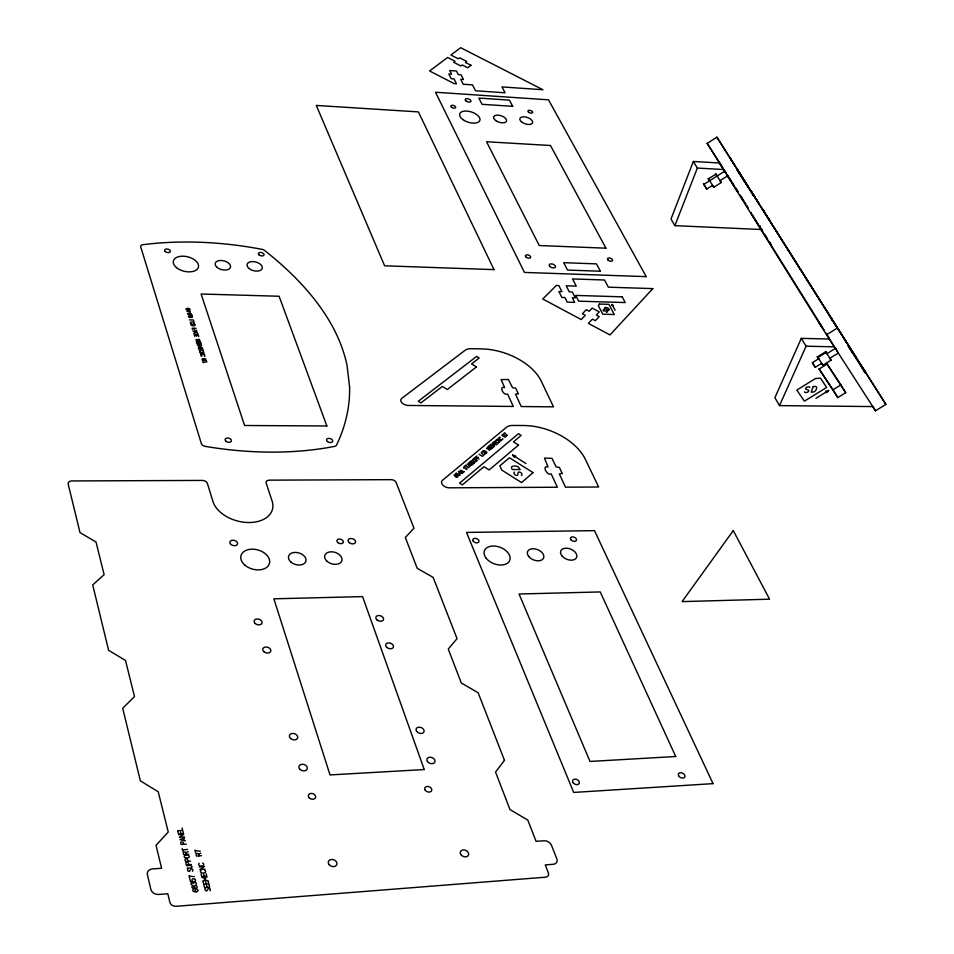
<?xml version="1.0" encoding="UTF-8"?>
<svg xmlns="http://www.w3.org/2000/svg" width="954" height="954" viewBox="0 0 954 954"><rect width="100%" height="100%" fill="white"/><g stroke="black" fill="none" stroke-linecap="round" stroke-linejoin="round"><path stroke-width="1.43" d="M194.246 886.779L194.258 886.612A1.419 1.121 14.7 0 1 197.037 886.695L197.108 886.97A1.419 1.121 14.7 0 1 194.437 887.387L194.354 887.614A1.228 0.978 14.6 0 1 191.981 887.363L191.909 887.089A1.228 0.978 14.6 0 1 192.768 886.016A1.228 0.978 14.6 0 1 194.246 886.779L194.437 887.387M188.451 311.076C194.711 311.457 182.858 311.242 188.546 311.433M611.884 305.53L612.027 304.433L613.35 305.578M719.71 162.991L693.331 161.476L671.008 219.003L674.872 225.657L762.353 229.556M674.872 225.657L697.35 168.059L693.331 161.476M801.3 338.36L806.094 346.207L834.368 346.827L829.503 339.016L801.3 338.36L774.898 397.711L779.49 405.617L872.862 406.571M779.49 405.617L806.094 346.207M457.562 474.424C465.624 478.097 450.61 470.608 457.98 474.102M503.533 436.288C505.954 435.322 502.579 433.39 501.876 435.251L505.203 437.337M826.653 392.714L828.644 390.484L825.711 391.295M475.712 459.47L476.69 458.647M477.394 458.063L478.383 457.24M489.402 448.07L490.368 447.259M491.06 446.687L492.025 445.876M494.911 443.479L495.865 442.68M461.295 472.79L459.84 474.007L458.385 471.407L461.772 473.566M469.38 466.16L470.656 465.087M462.535 472.934L463.155 472.409M463.596 472.051L464.216 471.526M483.666 455.296L482.414 456.346L479.051 454.223M492.312 448.082L491.071 449.119L487.732 447.009L488.973 445.983M493.969 446.71L492.729 447.736L489.39 445.625L490.63 444.6M497.809 443.503L496.581 444.528L493.242 442.429L494.47 441.404M464.729 466.136L466.124 464.98M475.283 457.36L474.031 458.409L477.394 460.532M476.976 455.952L475.712 457.002L479.075 459.124M503.557 433.843L504.809 432.818A7.37 4.46 20 0 0 507.504 435.406M188.355 314.713L191.826 315.154M707.176 143.374L716.895 137.173L885.872 404.401L875.486 410.78L826.51 334.759L707.176 143.374L720.031 163.384M708.214 178.625L709.549 180.807L703.766 184.492L706.771 189.071L712.555 185.398L713.771 187.282L721.236 182.548L715.965 174.105M826.51 334.759L837.29 328.057L716.895 137.173M818.043 357.416L826.212 352.36M817.232 356.557L818.604 358.799L812.248 362.747L815.265 367.314L821.621 363.379L822.837 365.251L831.041 360.171L825.675 351.597M818.604 358.799L817.375 356.915L825.604 351.811L826.832 353.707L835.382 348.401L836.193 349.569L835.203 347.971M815.909 398.343L828.644 390.484M819.128 368.697L833.033 389.769L840.879 384.915L845.685 392.726L837.815 397.579L818.997 369.091L826.987 364.154L845.685 392.726M201.509 855.702L196.452 856.06L196.059 854.557A1.312 1.014 14.6 0 1 197.061 853.436A1.312 1.014 14.6 0 1 198.587 854.379L200.853 853.174M188.749 854.164L183.669 854.51L183.287 853.007A1.312 1.026 14.1 0 1 184.301 851.886A1.312 1.026 14.1 0 1 185.827 852.828L188.093 851.624M184.563 837.743L179.901 839.615L185.35 840.82M196.87 891.62L197.096 891.549A1.574 1.252 14.7 0 0 197.418 889.474A1.574 1.252 14.7 0 0 194.914 889.855A1.574 1.252 14.7 0 0 196.631 891.608L196.87 891.62A4.734 3.733 14.7 0 1 194.139 891.68A1.586 1.252 14.6 0 1 193.268 889.39M196.739 330.382L193.113 331.265L197.371 332.326M192.815 881.532L190.55 881.711L189.906 879.147M207.96 880.566L202.868 880.947L206.004 878.896L201.95 877.394L207.042 877.012M191.384 864.527L186.292 864.896L185.911 863.37A1.312 1.026 14.2 0 1 186.924 862.237A1.312 1.026 14.2 0 1 188.463 863.191L188.844 864.706M186.507 865.731L190.144 865.469A1.538 1.204 14.4 0 1 191.945 866.59A1.538 1.204 14.4 0 1 190.764 867.913L187.127 868.176M199.267 866.983L204.335 866.614L199.923 869.547L205.003 869.177M190.526 861.14L185.434 861.498L185.052 859.983A1.312 1.026 14.2 0 1 186.066 858.85A1.312 1.026 14.2 0 1 187.592 859.804L187.986 861.319M186.197 844.159L181.141 844.493L180.759 843.002A1.312 1.014 13.9 0 1 181.761 841.893A1.312 1.014 13.9 0 1 183.287 842.835L183.669 844.326M182.488 849.823L187.556 849.477M178.672 834.75L183.717 834.416L179.304 837.266L184.349 836.92M177.659 830.731L182.691 830.397L182.083 828.024M188.63 308.524L188.463 308.536A1.204 0.715 13.6 0 0 187.866 309.609A1.204 0.715 13.6 0 0 189.846 309.776A1.204 0.715 13.6 0 0 188.82 308.571L188.63 308.524A3.625 2.147 13.6 0 0 186.614 308.559A1.204 0.715 13.6 0 0 186.841 309.919M203.87 352.491L199.899 352.42L204.394 354.101L200.412 354.029M205.981 359.002L201.986 358.931C201.568 360.922 205.551 361.149 203.977 358.966M201.58 345.384L197.609 345.3L200.769 346.457L198.325 347.506L202.296 347.59M196.083 328.355L192.148 328.271L192.636 329.786M191.42 313.914L187.509 313.818L190.084 312.578L190.621 314.26M189.464 319.9L193.388 319.995L193.877 321.486M697.35 168.059L723.788 169.538L724.813 171.112L709.752 180.711L708.524 178.827L713.771 187.282M487.756 447.676C483.094 449.37 493.516 448.487 488.973 450.276M504.284 435.668L506.467 436.276M514.421 457.348L512.548 455.082L515.887 456.095M204.287 359.932L206.505 360.624M471.562 465.409L467.365 463.942L469.928 466.756M199.016 339.147C202.033 342.915 193.805 337.012 196.679 340.661M456.203 476.857L456.382 476.94A1.24 0.775 19.3 0 0 457.98 476.428A1.24 0.775 19.3 0 0 456.191 475.426A1.24 0.775 19.3 0 0 456.06 476.75L456.203 476.857A3.733 2.337 19.3 0 1 454.486 475.664A1.252 0.787 19.2 0 1 455.499 474.543M498.012 438.458L501.351 440.545L496.736 439.52L500.063 441.619M496.163 444.874L492.824 442.775L494.291 444.993L491.048 444.254L494.387 446.353M512.548 455.082L526.036 463.572M469.94 461.796L473.315 463.942L468.617 462.905L471.991 465.039M465.421 465.552L468.808 467.698M463.906 471.789L460.687 470.203M462.845 472.671L459.625 471.085M738.134 192.458L735.319 188.093M719.745 163.325L721.021 165.388M742.486 198.945L741.95 198.146L742.403 198.909M725.589 172.28L724.957 171.303M827.058 363.784L840.879 384.915M763.307 210.333L762.806 209.558L763.892 211.251M709.549 180.807L708.321 178.923L715.81 174.165L717.026 176.061L715.679 173.867M831.041 360.171L829.825 358.299L838.363 353.016L834.881 347.435M721.236 182.548L720.02 180.664L727.771 175.739L731.158 180.998M719.888 163.563L722.476 167.642L721.129 165.495M728.558 177.205L726.721 174.391L730.871 181.069M824.518 330.716L750.655 212.539L757.846 223.725M826.116 333.196L829.312 338.157M731.658 181.773L733.996 185.422M735.558 187.843L737.895 191.48M740.232 195.129L742.57 198.766M759.444 226.217L762.64 231.19M765.036 234.911L767.433 238.643M769.83 242.376L771.428 244.868M731.169 159.747L732.433 161.655M752.169 192.815L751.645 192.004L759.038 203.667L756.331 199.386M765.096 213.112L762.604 209.176L762.961 209.737M743.083 199.875L743.858 201.079M769.055 219.444L770.128 221.125L764.631 212.444M832.234 319.972L832.389 320.198M843.658 337.966L843.491 337.728M846.377 342.271L846.532 342.498M848.488 346.481L860.556 365.513M862.154 368.017L865.338 373.014L860.436 365.239M729.786 179.125L737.669 191.611M746.529 205.468L747.435 206.875M834.941 347.638L835.37 348.305M743.726 179.614L748.163 186.59L747.435 185.41M760.576 206.267L857.181 359.05M748.95 188.451L736.977 169.633L740.411 175.083M741.091 176.168L749.88 189.965M751.478 192.481L753.863 196.238L749.749 189.703M863.31 368.781L864.968 371.428M885.872 404.401L829.837 316.179M744.752 202.487L745.706 204.001M732.374 183.466L733.9 185.851M820.404 324.682C816.064 317.921 824.924 331.801 820.523 324.944M730.883 159.282L729.607 157.291M742.462 177.539L736.5 168.178L737.215 169.311M763.236 210.178L764.607 212.325M730.108 158.078L731.575 160.379M739.302 172.626L746.529 183.979M753.457 194.878L755.306 197.788M830.648 317.455L831.805 319.28M845.59 341.043L843.801 338.217M831.184 318.314L831.578 318.934M744.621 202.439L745.575 203.953M737.132 169.025L741.318 175.655M750.285 189.715L754.471 196.357M860.997 365.203L865.97 373.086M845.828 341.389L846.21 342.009M847.689 345.229L852.602 353.004M746.66 205.504L748.294 208.103M725.398 171.923L725.064 171.398L726.411 173.556M742.975 199.827L743.726 201.032M872.35 405.748L875.486 410.78M720.389 164.076L723.788 169.538M825.448 351.466L826.832 353.707M817.506 356.665L822.837 365.251M833.033 389.769L837.815 397.579M703.444 183.585L706.771 189.071M812.534 362.83L815.265 367.314M612.027 304.433L615.091 310.253M191.706 314.796L191.945 315.524M198.754 336.631L198.265 335.116L194.318 335.033L194.807 336.547M200.745 342.808L200.257 341.27L196.297 341.198L196.786 342.724M201.413 344.859L200.912 343.321L196.953 343.249L197.442 344.776M202.963 349.653L202.463 348.115L198.492 348.031L198.981 349.569M195.964 330.573L196.452 332.099M194.115 328.319L194.497 329.5M196.297 335.069L196.679 336.261M198.277 341.234L198.659 342.426M198.933 343.285L199.326 344.477M200.471 348.067L200.865 349.271M202.677 361.089L203.19 362.687A7.572 4.627 14 0 1 206.935 361.948M206.183 873.709L206.815 876.177L201.735 876.547L201.091 874.079M208.187 881.413L208.831 883.893L203.715 884.275L203.083 881.794M209.045 884.74L209.689 887.22L204.585 887.614L203.941 885.121M198.587 854.379L198.981 855.881M203.774 874.436L204.275 876.356M205.778 882.14L206.279 884.084M206.636 885.479L207.137 887.411M195.582 852.697L194.95 850.217A9.468 7.334 14.6 0 0 200.316 851.111M182.894 831.22L183.502 833.605L178.47 833.939L177.861 831.542M195.343 880.005L195.391 880.196A1.681 1.324 14.6 0 1 194.938 881.377M183.562 838.149L184.182 840.557M180.521 831.9L180.986 833.772M185.827 852.828L186.209 854.331M193.638 883.631L193.423 883.082A1.407 1.109 14.5 0 0 191.122 883.821M182.154 848.5L182.822 851.147M189.667 878.217L189.023 875.677A9.576 7.501 14.5 0 0 194.461 876.571M193.376 883.165A1.407 1.109 14.6 0 1 194.735 882.235A1.407 1.109 14.6 0 1 196.154 883.38L196.262 883.654A1.526 1.204 14.6 0 1 195.797 884.763M192.124 884.978A1.526 1.204 14.5 0 1 191.158 884.084M192.732 881.591A3.196 2.516 14.6 0 1 192.076 880.363A1.741 1.371 14.6 0 1 193.352 878.765A1.741 1.371 14.6 0 1 195.451 880.005M192.374 871.276A1.514 1.192 14.4 0 0 192.827 870.191L192.732 869.762A1.383 1.085 14.4 0 0 191.17 868.736L189.345 871.443A1.383 1.085 14.3 0 1 187.688 870.43L187.616 870.084A1.526 1.192 14.3 0 1 188.069 869.011M209.856 890.726A1.526 1.204 15.2 0 0 210.309 889.629L210.202 889.2A1.395 1.097 15.2 0 0 208.628 888.174L206.827 890.905A1.395 1.097 15.1 0 1 205.158 889.891L205.074 889.545A1.526 1.204 15.1 0 1 205.539 888.448M200.912 870.334A1.932 1.514 14.9 0 0 201.914 872.97A4.687 3.673 14.9 0 0 204.824 872.755A1.932 1.514 14.9 0 0 204.454 870.072M199.088 863.251A1.932 1.514 14.8 0 0 200.09 865.874A4.675 3.649 14.8 0 0 202.987 865.66A1.932 1.503 14.8 0 0 202.618 863M604.299 309.549A1.336 0.739 20.6 0 0 603.333 309.8L603.214 309.967A1.228 0.68 20.6 0 0 603.858 311.04L606.851 310.718A1.228 0.68 20.7 0 1 607.507 311.779L607.34 311.994A1.336 0.739 20.7 0 1 606.374 312.244M809.886 387.515A2.158 1.407 -30.1 0 0 808.539 386.811L808.002 386.835A1.98 1.288 -30.1 0 0 805.725 388.361A1.61 1.049 -30.1 0 0 806.094 389.256L808.372 390.055A1.61 1.049 -30 0 1 808.73 390.937A1.968 1.288 -30 0 1 806.464 392.464L805.796 392.499A2.158 1.407 -30 0 1 804.449 391.808M521.433 475.474A2.385 1.479 20.5 0 0 521.886 474.09L521.635 473.518A2.182 1.348 20.4 0 0 519.083 472.039A1.777 1.097 20.4 0 0 518.094 472.624L517.795 474.842A1.777 1.097 20.4 0 1 516.806 475.426A2.182 1.348 20.4 0 1 514.242 473.935L514.039 473.482A2.385 1.479 20.4 0 1 514.504 472.111M465.862 469.451A1.204 0.751 19.4 0 0 466.876 469.308C468.462 466.613 462.273 469.654 463.739 466.959A1.204 0.751 19.4 0 1 464.753 466.816M482.7 451.946A1.514 0.93 19.6 0 0 481.555 453.198A3.673 2.266 19.6 0 0 483.475 454.414A1.514 0.93 19.6 0 0 485.026 453.412M496.819 440.188A1.503 0.918 19.8 0 0 495.71 441.428A3.637 2.218 19.8 0 0 497.606 442.62A1.503 0.918 19.8 0 0 499.145 441.642M500.361 437.242A1.503 0.918 19.8 0 0 499.24 438.482A3.625 2.206 19.9 0 0 501.148 439.675A1.503 0.918 19.8 0 0 502.675 438.697M191.265 323.668A1.503 0.894 13.7 0 1 190.991 322.047A3.649 2.182 13.7 0 1 193.233 322.106A1.503 0.894 13.7 0 1 194.008 323.728M194.747 334.52A1.514 0.906 13.7 0 1 194.473 332.886A3.661 2.206 13.8 0 1 196.727 332.946A1.514 0.906 13.8 0 1 197.502 334.58M200.328 351.907A1.526 0.918 13.8 0 1 200.042 350.237A3.697 2.242 13.9 0 1 202.32 350.285A1.526 0.918 13.9 0 1 203.107 351.954M201.771 356.367A1.526 0.93 13.9 0 1 201.473 354.697A3.697 2.254 13.9 0 1 203.751 354.745A1.526 0.93 13.9 0 1 204.538 356.414M349.581 387.014C350.118 407.084 345.241 427.082 336.523 445.113A4.221 2.659 16.6 0 1 334.592 446.389A254.217 148.609 14 0 1 205.36 446.389A4.341 2.767 13.9 0 1 201.354 443.586L140.727 246.907A3.971 2.278 12.9 0 1 142.909 244.701A268.432 167.332 14.9 0 1 262.004 249.34A3.864 2.206 14.9 0 1 264.616 250.473C290.374 270.853 314.152 294.559 330.644 323.191A289.181 176.12 11.3 0 1 347.053 365.442L349.581 387.014M518.308 393.716L515.518 394.169L521.23 406.535L553.487 406.845L541.228 381.111A49.393 29.192 19.4 0 0 481.937 348.914L471.216 348.699A11.746 6.869 18.9 0 0 465.063 350.309L401.789 398.367A6.106 3.709 17.9 0 0 401.896 402.779A6.106 3.709 17.9 0 0 408.324 405.462L513.288 406.452L507.611 394.074C503.629 396.232 498.393 385.535 504.654 387.61L501.1 379.585L508.41 379.501L512.536 387.706L515.697 388.147L518.308 393.716M192.374 316.895L191.897 317.348A4.019 2.385 13.6 0 1 189.262 317.288L188.415 316.668L188.88 316.096A4.031 2.397 13.7 0 1 191.515 316.156L192.374 316.895M562.192 473.458L559.33 473.899L565.507 487.184L598.647 487.005L585.398 459.375A51.182 31.291 20.7 0 0 523.734 425.52L512.727 425.46A12.163 7.37 20.1 0 0 506.443 427.297L442.537 480.256A6.32 3.983 19.1 0 0 442.751 485.026A6.32 3.983 19.1 0 0 449.429 487.828L557.351 487.232L551.209 473.923C547.071 476.189 541.455 464.86 548.013 466.983L544.472 458.075L551.996 458.361L556.11 466.959L559.366 467.388L562.192 473.458M813.225 386.525L811.21 392.166L813.058 392.058A2.755 1.789 -30.1 0 0 815.479 390.723A6.678 4.353 -30.1 0 0 816.636 387.503A2.755 1.801 -30.2 0 0 815.074 386.418L813.225 386.525M608.998 309.633L608.58 310.241L604.407 308.273L604.824 307.677A1.705 0.942 20.6 0 1 606.172 307.45A4.138 2.29 20.6 0 1 608.557 308.571A1.705 0.942 20.7 0 1 608.998 309.633M599.494 304.064L598.349 305.674L602.785 314.2L614.269 314.51L608.914 304.338L599.494 304.064M733.268 530.591L682.074 601.616L769.568 599.184L733.268 530.591M504.475 760.302L495.555 772.072L509.973 809.564L527.812 820.118L536.088 841.345L543.935 840.784A6.201 4.531 25.8 0 1 551.448 845.244L556.862 858.946A6.237 4.579 26.2 0 1 553.177 864.3L545.271 864.908L548.371 872.862A5.032 3.709 26.3 0 1 545.378 877.203L176.168 906.288A5.354 4.257 13.9 0 1 169.907 902.365L167.809 893.767L158.722 894.458A6.69 5.295 13.1 0 1 150.935 889.581L147.393 874.675A6.654 5.235 12.9 0 1 152.604 868.915L161.62 868.271L156.039 845.327L168.25 831.995L158.233 791.796L140.357 780.825L122.708 708.262L134.514 696.575L125.511 660.454L108.613 650.306L92.717 584.921L104.129 574.642L96.008 542.003L79.993 532.57L68.187 484.024A4.567 2.993 10.9 0 1 71.896 480.947L202.248 480.422A4.424 2.886 13.9 0 1 207.4 483.392L212.921 501.434A30.933 20.249 14.8 0 0 249.292 522.518A30.933 20.249 14.8 0 0 272.093 500.981L266.178 483.129A4.365 2.826 15.4 0 1 269.35 480.148L391.068 479.659A4.257 2.707 18 0 1 396.16 482.533L413.988 528.242L405.331 537.484L417.184 568.286L433.164 577.42L457.049 638.655L448.249 649.066L461.295 682.969L478.145 692.771L504.475 760.302M652.834 288.609L610 334.926L588.379 323.37L592.434 319.113L595.344 320.663L599.219 316.585L596.31 315.035L599.291 311.886L592.195 308.118L589.19 311.242L586.293 309.692L582.393 313.759L585.303 315.309L581.224 319.554L542.754 299.007L556.337 285.484L558.841 285.568L561.93 291.662L558.913 291.566L561.894 297.457L564.923 297.553L567.248 302.132L574.654 302.346L572.317 297.767L575.334 297.863L572.317 291.984L569.311 291.888L566.199 285.806L576.276 286.14L572.555 278.926L604.538 280.011L608.354 287.178L652.834 288.609M533.024 472.612L521.576 482.593L501.732 470.048L499.884 465.838L509.412 457.741L533.024 472.612M518.523 445.077L489.128 469.964L483.964 466.685L462.332 484.894L459.566 483.129L518.439 433.712L521.134 435.394L513.419 441.881L518.523 445.077M474.353 463.072L473.744 463.572L470.37 461.438L470.978 460.937A1.526 0.942 19.5 0 1 472.349 460.854A3.697 2.302 19.5 0 1 474.269 462.082A1.526 0.942 19.5 0 1 474.353 463.072M486.564 452.888L485.968 453.377L482.617 451.266L483.201 450.777A1.514 0.93 19.6 0 1 484.56 450.693A3.673 2.266 19.6 0 1 486.48 451.898A1.514 0.93 19.7 0 1 486.564 452.888M476.44 366.932L447.307 389.518L442.346 386.418L420.929 402.922L418.281 401.252L476.606 356.426L479.182 358.012L471.538 363.903L476.44 366.932M470.954 65.301L467.71 67.794L462.165 64.944L460.83 65.957L453.687 62.296L455.022 61.283L447.605 57.478L429.586 70.954L454.152 83.618L456.465 83.773L453.973 78.86L451.206 78.669L448.833 73.971L451.588 74.162L449.739 70.536L456.465 71.013L458.314 74.639L461.056 74.829L463.465 79.528L460.71 79.337L463.227 84.238L472.48 84.882L475.509 90.773L505.083 92.788L501.971 86.921L542.933 89.736L460.687 47.7L450.896 55.022L458.29 58.814L459.625 57.812L466.744 61.461L465.421 62.475L470.954 65.301M815.515 378.499L796.828 390.067L804.389 401.181L826.641 387.443L820.512 378.201L815.515 378.499M713.043 783.639L573.688 792.44L466.506 532.427L594.509 530.651L713.043 783.639M424.244 769.544L330.012 774.934L273.881 598.826L362.556 596.596L424.244 769.544M675.73 756.51L590.001 761.447L519.048 594.008L600.233 591.933L675.73 756.51M519.847 469.523L512.286 469.535L511.594 467.985A3.041 1.872 20.3 0 1 512.477 466.303A7.37 4.555 20.4 0 1 516.782 466.291A3.041 1.872 20.3 0 1 519.143 467.961L519.847 469.523M326.864 425.973L244.582 425.496L201.115 294.011L279.093 296.253L326.864 425.973M194.759 324.253L190.836 324.169L191.062 324.885A1.503 0.894 13.7 0 0 192.148 325.672A3.649 2.182 13.7 0 0 194.401 325.719A1.503 0.894 13.7 0 0 194.998 324.968L194.759 324.253M622.175 296.837L575.739 295.418L578.696 301.178L625.24 302.549L622.175 296.837M600.364 271.222L567.499 270.065L563.695 262.684L596.453 263.876L600.364 271.222M493.993 269.624L384.617 265.808L316.299 105.441L418.401 111.904L493.993 269.624M646.216 276.636L524.438 272.427L435.477 92.24L548.502 99.824L646.216 276.636M605.945 248.183L539.248 245.536L486.564 141.752L550.458 145.497L605.945 248.183M512.727 106.323L482.056 104.32L478.836 98.083L509.424 100.122L512.727 106.323M760.004 226.432L759.42 225.526L760.028 226.396M733.459 163.277L732.708 162.085L735.057 165.781L733.459 163.277M185.625 857.837A4.675 3.637 14.1 0 0 188.522 857.634A1.562 1.216 14.2 0 0 187.914 855.261A4.675 3.649 14.2 0 0 185.016 855.464A1.562 1.216 14.1 0 0 185.625 857.837M386.859 647.408A4.043 2.79 19.1 0 0 393.394 647.182A4.043 2.79 19.1 0 0 388.528 642.877A4.043 2.79 19.1 0 0 386.859 647.408M263.853 651.665A4.138 2.91 15.9 0 0 270.686 651.427A4.138 2.91 15.9 0 0 265.868 647.015A4.138 2.91 15.9 0 0 263.853 651.665M290.541 738.456A4.281 3.124 17.2 0 0 297.588 738.098A4.281 3.124 17.2 0 0 292.556 733.423A4.281 3.124 17.2 0 0 290.541 738.456M416.612 731.336A4.186 2.993 20.7 0 0 423.636 732.422A4.186 2.993 20.7 0 0 419.975 727.234A4.186 2.993 20.7 0 0 416.612 731.336M376.973 619.909A3.995 2.731 18.6 0 0 383.448 619.706A3.995 2.731 18.6 0 0 378.643 615.485A3.995 2.731 18.6 0 0 376.973 619.909M349.188 542.576A3.864 2.552 17.5 0 0 355.484 542.48A3.864 2.552 17.5 0 0 350.869 538.485A3.864 2.552 17.5 0 0 349.188 542.576M230.868 544.4A3.959 2.647 14.7 0 0 237.439 544.293A3.959 2.647 14.7 0 0 232.859 540.214A3.959 2.647 14.7 0 0 230.868 544.4M255.183 623.499A4.09 2.838 15.5 0 0 261.956 623.296A4.09 2.838 15.5 0 0 257.198 618.979A4.09 2.838 15.5 0 0 255.183 623.499M460.877 854.581A4.4 3.279 23.8 0 0 468.211 855.631A4.4 3.279 23.8 0 0 464.288 849.954A4.4 3.279 23.8 0 0 460.877 854.581M328.796 864.264A4.496 3.458 19.7 0 0 336.404 865.338A4.496 3.458 19.7 0 0 332.636 859.506A4.496 3.458 19.7 0 0 328.796 864.264M300.069 769.437A4.329 3.208 17.7 0 0 307.188 769.031A4.329 3.208 17.7 0 0 302.084 764.249A4.329 3.208 17.7 0 0 300.069 769.437M427.452 761.507A4.233 3.065 21.4 0 0 434.547 762.58A4.233 3.065 21.4 0 0 430.826 757.273A4.233 3.065 21.4 0 0 427.452 761.507M309.37 797.985A3.756 2.814 18.3 0 0 315.536 797.604A3.756 2.814 18.3 0 0 311.099 793.43A3.756 2.814 18.3 0 0 309.37 797.985M425.222 790.198A3.685 2.695 21.7 0 0 431.387 791.116A3.685 2.695 21.7 0 0 428.167 786.466A3.685 2.695 21.7 0 0 425.222 790.198M337.823 542.564A3.315 2.194 17.2 0 0 343.249 542.468A3.315 2.194 17.2 0 0 339.29 539.046A3.315 2.194 17.2 0 0 337.823 542.564M290.898 562.037A9.003 6.034 16.3 0 0 305.697 561.739A9.003 6.034 16.3 0 0 295.096 552.414A9.003 6.034 16.3 0 0 290.898 562.037M327.15 561.369A8.944 5.962 17.1 0 0 341.759 561.071A8.944 5.962 17.1 0 0 331.121 551.806A8.944 5.962 17.1 0 0 327.15 561.369M244.689 564.971A14.763 9.945 15.3 0 0 269.088 564.434A14.763 9.945 15.3 0 0 251.88 549.182A14.763 9.945 15.3 0 0 244.689 564.971M462.881 119.596A10.613 5.378 17.8 0 0 479.779 120.621A10.613 5.378 17.8 0 0 466.709 111.069A10.613 5.378 17.8 0 0 462.881 119.596M526.298 257.27A2.743 1.503 19.2 0 0 530.627 257.437A2.743 1.503 19.2 0 0 527.204 254.837A2.743 1.503 19.2 0 0 526.298 257.27M528.707 112.298A2.504 1.252 18.6 0 0 532.654 112.548A2.504 1.252 18.6 0 0 529.53 110.294A2.504 1.252 18.6 0 0 528.707 112.298M451.576 107.313A2.54 1.276 17.6 0 0 455.63 107.575A2.54 1.276 17.6 0 0 452.53 105.298A2.54 1.276 17.6 0 0 451.576 107.313M607.948 259.941A2.695 1.455 20.4 0 0 612.396 260.824A2.695 1.455 20.4 0 0 609.821 258.021A2.695 1.455 20.4 0 0 607.948 259.941M495.758 120.586A6.75 3.399 18.2 0 0 506.455 121.241A6.75 3.399 18.2 0 0 498.083 115.148A6.75 3.399 18.2 0 0 495.758 120.586M521.981 122.231A6.714 3.375 18.6 0 0 532.57 122.875A6.714 3.375 18.6 0 0 524.187 116.817A6.714 3.375 18.6 0 0 521.981 122.231M549.731 266.309A3.291 1.801 19.6 0 0 555.192 267.394A3.291 1.801 19.6 0 0 552.127 263.972A3.291 1.801 19.6 0 0 549.731 266.309M466.112 101.076A3.029 1.514 17.7 0 0 470.942 101.398A3.029 1.514 17.7 0 0 467.221 98.679A3.029 1.514 17.7 0 0 466.112 101.076M472.981 460.329A3.685 2.29 19.5 0 0 474.913 461.545A1.228 0.763 19.5 0 0 476.141 460.52A3.697 2.29 19.5 0 0 474.21 459.303A1.228 0.763 19.5 0 0 472.981 460.329M573.139 782.781A3.601 2.54 25.3 0 0 579.066 783.687A3.601 2.54 25.3 0 0 575.691 779.156A3.601 2.54 25.3 0 0 573.139 782.781M678.95 776.294A3.554 2.433 27.4 0 0 684.698 777.176A3.554 2.433 27.4 0 0 681.239 772.752A3.554 2.433 27.4 0 0 678.95 776.294M570.969 539.714A3.184 2.015 22 0 0 576.24 540.632A3.184 2.015 22 0 0 573.247 536.947A3.184 2.015 22 0 0 570.969 539.714M473.244 541.228A3.244 2.087 20.2 0 0 478.658 542.158A3.244 2.087 20.2 0 0 475.748 538.402A3.244 2.087 20.2 0 0 473.244 541.228M528.719 556.516A8.622 5.533 21.5 0 0 543.017 558.949A8.622 5.533 21.5 0 0 535.051 548.92A8.622 5.533 21.5 0 0 528.719 556.516M561.942 555.896A8.574 5.462 22.1 0 0 576.109 558.317A8.574 5.462 22.1 0 0 568.059 548.359A8.574 5.462 22.1 0 0 561.942 555.896M486.17 558.245A13.559 8.777 20.7 0 0 508.744 562.049A13.559 8.777 20.7 0 0 496.39 546.272A13.559 8.777 20.7 0 0 486.17 558.245M225.931 441.213A3.232 2.051 14.4 0 0 231.297 441.225A3.232 2.051 14.4 0 0 227.577 438.005A3.232 2.051 14.4 0 0 225.931 441.213M327.425 441.511A3.16 1.991 16.5 0 0 332.6 441.523A3.16 1.991 16.5 0 0 328.844 438.351A3.16 1.991 16.5 0 0 327.425 441.511M259.166 254.968A2.91 1.658 14.9 0 0 263.96 255.147A2.91 1.658 14.9 0 0 260.585 252.416A2.91 1.658 14.9 0 0 259.166 254.968M165.304 251.582A2.969 1.705 13.3 0 0 170.253 251.761A2.969 1.705 13.3 0 0 166.914 248.994A2.969 1.705 13.3 0 0 165.304 251.582M249.113 268.527A7.811 4.484 14.8 0 0 262.004 268.945A7.811 4.484 14.8 0 0 252.941 261.575A7.811 4.484 14.8 0 0 249.113 268.527M176.49 267.609A12.903 7.453 13.6 0 0 197.943 268.277A12.903 7.453 13.6 0 0 183.275 256.185A12.903 7.453 13.6 0 0 176.49 267.609M217.178 267.454A7.87 4.531 14.2 0 0 230.224 267.871A7.87 4.531 14.2 0 0 221.185 260.466A7.87 4.531 14.2 0 0 217.178 267.454"/></g></svg>
